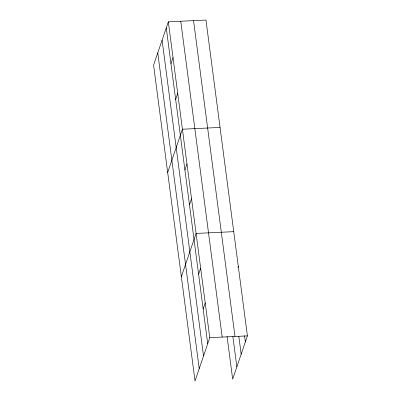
<?xml version="1.0" encoding="UTF-8"?>
<svg xmlns="http://www.w3.org/2000/svg" width="401" height="401" viewBox="0 0 401 401"><rect width="100%" height="100%" fill="white"/><g stroke="black" fill="none" stroke-linecap="round" stroke-linejoin="round"><path stroke-width="0.6" d="M168.33 21.829L153.593 65.117L195.031 380.95L209.768 337.662L168.33 21.829L205.969 20.05L247.407 335.883L232.67 379.171L227.056 336.364M170.961 63.679L173.026 57.624M175.658 99.473L177.723 93.418M167.683 172.5L182.42 129.212L220.059 127.433M184.916 170.009L186.976 163.954M189.472 204.751L191.538 198.695M181.357 276.725L196.094 233.437L233.733 231.658M198.59 274.234L200.65 268.179M203.147 308.976L205.212 302.92M237.918 267.502L238.289 266.399M209.768 337.662L247.407 335.883M244.535 335.737L245.347 341.938M238.806 336.233L241.166 354.228M193.548 20.636L234.986 336.469M232.866 336.484L236.856 366.885M180.751 21.243L222.189 337.076M166.265 27.885L207.708 343.717M162.084 40.17L203.523 356.003M157.773 52.832L199.217 368.664"/></g></svg>
